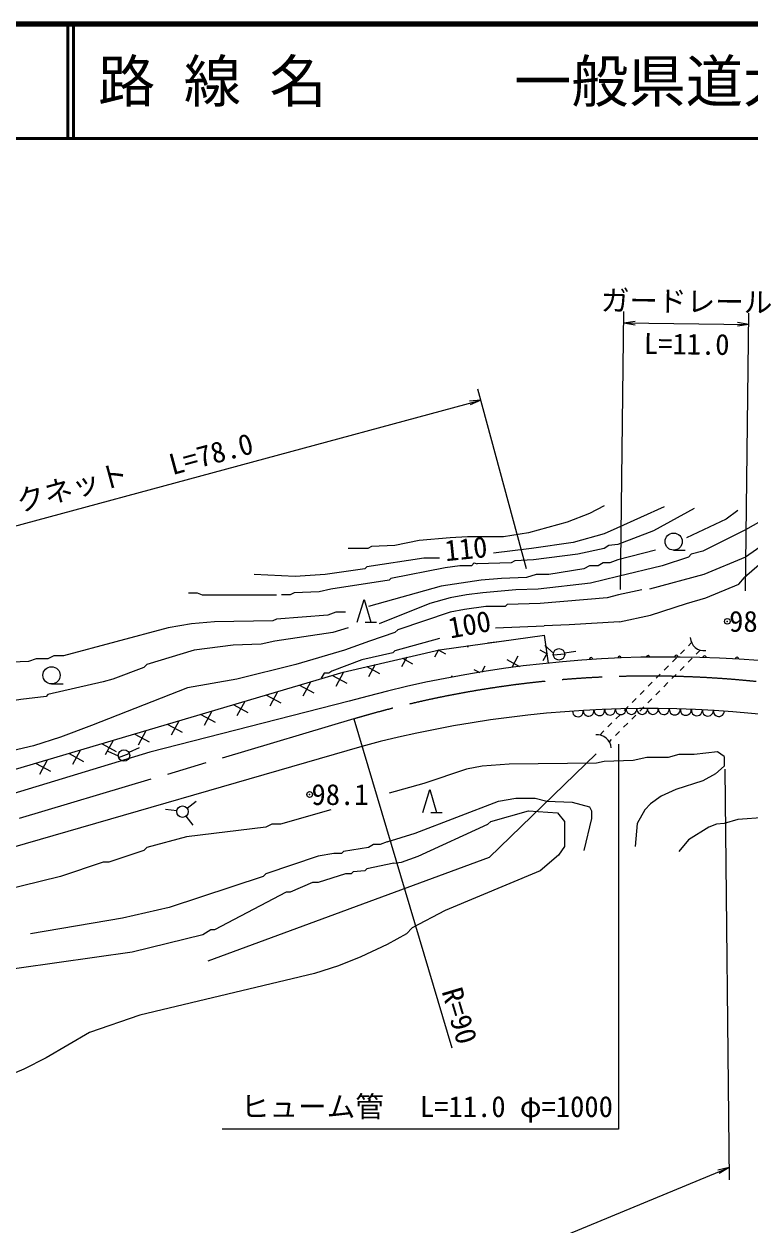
# Model space of a CAD drawing. Units: millimetres, scale not verified. Extents: x 40000 to 680000, y 20000 to 380000.
# Drawn here: x 173916 to 237350, y 274987 to 380000 of the extents above; entities that cross this region are included whole.
import ezdxf
from ezdxf.enums import TextEntityAlignment as Align

# ---------------------------------------------------------------- set-up
doc = ezdxf.new("R2010")
doc.units = ezdxf.units.MM
doc.header["$LTSCALE"] = 1000
doc.header["$PDMODE"] = 32
doc.header["$PDSIZE"] = 500
doc.linetypes.add('CHAIN', pattern=[18.5, 12, -1.5, 3.5, -1.5])
for name, color, linetype, lineweight in [('M-BGD', 7, 'Continuous', 25), ('M-BMK', 2, 'CHAIN', 13), ('M-STR-HTXT', 7, 'Continuous', 13), ('M-TTL', 2, 'Continuous', 140), ('M-TTL-LINE', 7, 'Continuous', 50), ('M-TTL-TXT', 7, 'Continuous', 50)]:
    doc.layers.add(name, color=color, linetype=linetype, lineweight=lineweight)
doc.styles.add('ＭＳ ゴシック', font='')
doc.styles.get('ＭＳ ゴシック').set_extended_font_data('MS Gothic')

# ---------------------------------------------------------------- blocks, each defined once
blk = doc.blocks.new('open_arrow')
at = {"color": 0, "linetype": 'Continuous', "lineweight": -2}
blk.add_lwpolyline([(7.5, 1.25), (0, 0), (7.5, -1.25)], dxfattribs=at)

msp = doc.modelspace()

# ---------------------------------------------------------------- linework, layer by layer
at = {"layer": 'M-BGD'}
for p, q in [((229854, 337792), (225705, 335929)), ((218255, 334151), (214953, 333728)), ((229092, 333982), (225790, 333135)), ((230679, 333993), (231679, 333993)), ((211989, 332627), (210719, 332458)), ((213259, 332881), (213513, 332797)), ((227907, 330511), (225875, 330087)), ((203028, 327684), (203628, 329684)), ((203628, 329684), (204228, 327684)), ((203728, 327684), (204728, 327684)), ((225959, 327717), (221557, 327463)), ((215122, 327209), (219355, 327378)), ((221557, 327463), (219355, 327378)), ((210227, 325292), (219394, 326573)), ((212738, 325643), (212655, 325489)), ((215884, 326023), (214445, 325854)), ((219737, 324121), (219394, 326573)), ((219417, 325644), (220172, 324988)), ((231979, 325641), (232244, 325909)), ((201801, 323338), (210227, 325292)), ((207362, 324628), (206903, 323781)), ((206986, 324541), (207861, 324066)), ((210122, 325268), (209779, 324635)), ((210103, 325264), (210737, 324920)), ((217058, 324710), (216532, 323740)), ((218976, 325279), (219624, 324928)), ((219617, 324978), (219260, 324321)), ((220162, 324848), (221159, 324917)), ((222136, 325147), (221148, 324992)), ((230571, 324221), (230923, 324576)), ((231275, 324931), (231627, 325286)), ((231945, 324187), (232297, 324542)), ((232649, 324897), (233001, 325252)), ((203869, 323817), (204986, 323212)), ((204602, 323987), (204027, 322927)), ((213224, 323572), (213753, 323285)), ((214183, 323856), (213884, 323306)), ((216100, 324426), (217215, 323821)), ((229867, 323511), (230219, 323866)), ((231241, 323477), (231593, 323832)), ((144134, 306216), (201801, 323338)), ((198949, 322463), (198275, 321220)), ((200813, 323399), (200559, 323229)), ((200866, 323032), (202110, 322358)), ((201825, 323317), (201151, 322073)), ((211307, 323002), (211236, 322871)), ((228459, 322091), (228811, 322446)), ((229163, 322801), (229515, 323156)), ((229833, 322056), (230185, 322412)), ((230537, 322767), (230889, 323122)), ((176322, 322302), (177322, 322302)), ((196073, 321609), (195399, 320366)), ((197990, 322178), (199234, 321504)), ((227755, 321381), (228107, 321736)), ((229129, 321346), (229481, 321701)), ((202316, 320777), (184911, 316324)), ((192239, 320471), (193482, 319796)), ((193197, 320755), (192523, 319512)), ((195114, 321324), (196358, 320650)), ((226346, 319960), (226699, 320315)), ((227051, 320670), (227403, 321026)), ((228425, 320636), (228777, 320991)), ((189363, 319617), (190606, 318943)), ((190321, 319901), (189647, 318658)), ((225642, 319250), (225994, 319605)), ((227017, 319216), (227369, 319571)), ((227721, 319926), (228073, 320281)), ((184569, 318194), (183895, 316950)), ((186487, 318763), (187730, 318089)), ((187445, 319047), (186771, 317804)), ((224938, 318540), (225290, 318895)), ((226313, 318506), (226665, 318861)), ((181694, 317340), (181020, 316096)), ((183611, 317909), (184854, 317235)), ((224234, 317830), (224586, 318185)), ((225062, 317245), (225256, 317441)), ((225609, 317796), (225961, 318151)), ((184911, 316324), (144778, 304136)), ((203444, 316839), (151881, 301899)), ((177859, 316201), (179102, 315527)), ((178818, 316486), (178144, 315243)), ((180735, 317055), (181978, 316381)), ((181239, 316418), (182149, 316004)), ((182180, 315867), (183116, 316218)), ((183987, 316717), (183084, 316287)), ((223915, 316192), (214570, 307122)), ((174983, 315347), (176226, 314673)), ((175942, 315632), (175268, 314389)), ((235103, 315948), (235103, 315101)), ((208763, 311054), (209363, 313054)), ((209363, 313054), (209963, 311054)), ((188158, 311434), (188953, 312041)), ((187265, 311197), (186274, 311330)), ((209463, 311054), (210463, 311054)), ((188064, 310733), (188672, 309939)), ((214570, 307122), (189971, 298052))]:
    msp.add_line(p, q, dxfattribs=at)
for points in [[(224605, 337877), (223335, 337199), (221387, 336437), (218001, 335506)], [(232479, 337623), (228923, 335675), (225790, 334490)], [(236289, 337453), (235273, 336691), (231801, 335083)], [(240099, 337707), (240099, 337538), (236966, 335760)], [(241284, 336268), (240776, 336183), (240607, 335929), (236966, 333389)], [(218001, 335506), (215799, 335167), (212667, 335167), (211143, 335083), (208433, 334829), (206317, 334405), (204285, 334321), (203946, 334151), (202253, 334151)], [(225705, 335929), (224605, 335421), (221895, 334659), (218255, 334151)], [(236966, 335760), (233241, 333897), (232225, 333643), (231971, 333389), (229685, 332627), (225790, 331696)], [(225790, 334490), (225028, 334405), (224605, 334151), (222319, 333643), (218424, 333135)], [(241115, 334829), (239845, 334405), (238829, 333643), (238151, 332712), (236881, 331611)], [(210211, 333305), (208857, 333305), (203861, 332543), (203692, 332373), (200221, 331865), (197596, 331696), (194040, 331865)], [(218424, 333135), (216815, 333051), (216477, 332881), (213513, 332797)], [(225790, 333135), (225113, 332881), (224520, 332881), (224097, 332627), (223335, 332627), (222827, 332373), (219779, 331865), (218678, 331865)], [(236966, 333389), (233325, 331865), (228584, 330595)], [(210719, 332458), (205978, 331527), (205809, 331357), (200729, 330595), (199713, 330341), (197511, 330257), (197173, 330087), (196411, 330087)], [(218678, 331865), (217831, 331611), (215630, 331527), (213852, 331357), (210381, 330849), (204031, 329071)], [(213259, 332881), (213005, 332627), (211989, 332627)], [(225790, 331696), (223419, 331103), (218847, 330595)], [(225959, 327717), (228669, 328309), (231801, 329325), (233495, 329833), (236373, 331019), (236881, 331611)], [(188283, 330257), (189045, 330257), (189468, 330087), (195987, 330087)], [(218847, 330595), (216900, 330511), (214021, 330257), (212582, 330087), (211143, 329833), (209365, 329325), (204962, 327547)], [(225875, 330087), (224859, 329833), (219017, 329325)], [(219017, 329325), (216138, 329241), (215969, 329071), (214275, 329071), (212413, 328817), (211143, 328563), (206571, 327039), (206317, 326785), (204115, 326023), (201914, 325261), (197681, 323991), (192516, 322721), (188198, 321959), (179816, 318657), (177107, 317641), (174736, 316879), (169233, 315609), (165253, 315271), (163475, 315101), (160258, 314339), (158565, 313323)], [(201999, 328563), (201152, 328563), (200475, 328309), (195987, 327971), (195649, 327801), (190569, 327717), (188537, 327547), (186505, 327209), (177361, 324753), (176514, 324753), (176006, 324499), (174990, 324499), (174313, 324245), (172111, 324161), (171773, 323991), (167285, 324245)], [(202253, 327209), (200898, 326785), (195818, 326023), (194633, 325769), (192177, 325685), (188791, 325261), (184642, 323991), (184388, 323737), (181679, 322721), (180832, 322467), (176006, 321367), (175837, 321197), (173635, 320943), (167201, 319927), (165507, 319419)], [(210211, 326277), (206317, 325177), (206147, 325007), (203438, 324415), (200813, 323399)], [(200559, 323229), (200136, 323229), (199882, 322806)], [(235103, 315948), (234511, 316371), (232479, 316117), (231124, 316117), (230193, 315863), (228330, 315863), (227145, 315609), (224605, 315525)], [(224605, 315525), (223927, 315355), (216307, 315271), (213937, 315101), (212582, 314847), (208857, 313577), (205809, 312731)], [(235103, 315101), (234341, 314424), (233241, 313831), (230870, 313069), (229600, 312477), (228669, 311799), (228161, 311291), (227483, 310106), (227314, 308074)], [(245009, 314847), (245009, 314085), (244840, 313662), (243062, 311969), (241115, 310783), (236289, 310445), (235103, 310106)], [(205639, 308497), (208095, 309259), (215376, 312053), (216900, 312307), (218593, 312307), (219609, 312053), (221811, 311969), (223335, 311545), (223504, 311207), (223504, 310529), (222827, 307735)], [(200729, 311291), (196326, 310021), (195564, 310021), (195056, 309767), (188113, 308921), (184642, 307989), (184388, 307735), (182102, 306973), (181340, 306719), (180832, 306719), (177107, 305449), (164999, 302486), (162459, 301724), (159327, 300454), (156279, 299184), (151791, 297660), (147643, 296221), (143409, 294273)], [(206232, 306635), (206909, 306719), (208349, 307227), (214445, 310021), (214699, 310275), (218001, 311207), (220541, 311037), (221133, 310275), (221133, 308074), (220625, 307312), (219017, 305957), (210719, 302486), (207841, 300962)], [(235103, 310106), (234426, 310021), (233749, 309767), (231971, 308667), (231124, 307651)], [(205639, 308497), (205047, 308243), (204454, 308243), (204031, 307989), (201829, 307651), (201660, 307481), (200983, 307481), (199628, 307227), (195056, 305703), (194802, 305449), (186589, 302740), (182525, 301809), (174482, 300454)], [(206232, 306635), (203861, 306127), (203692, 305957), (202676, 305873), (202507, 305703), (201999, 305703), (199628, 304941), (199120, 304941), (197173, 304095), (196834, 304095), (190569, 300793), (190230, 300793), (189553, 300369), (183372, 298845), (170164, 296983), (167539, 296221), (165338, 295459), (158988, 292411), (158819, 292157), (155517, 290463), (147812, 287839), (145526, 286738)], [(207841, 300962), (207333, 300454), (205639, 299523), (203353, 298422), (201406, 297660), (199289, 296983), (184049, 293342), (179647, 291818), (175837, 289617), (173889, 288601), (172027, 287839), (170587, 287500), (167793, 287246), (166354, 286907), (165338, 286484), (164745, 286145), (161613, 283267), (160766, 281997), (159750, 280727), (157125, 278610), (155855, 278102), (150521, 277340), (148489, 276747)]]:
    msp.add_lwpolyline(points, dxfattribs=at)
for centre, radius in [((230679, 334743), 750), ((220660, 324882), 500), ((176322, 323052), 750), ((182648, 316042), 500), ((187761, 311131), 500)]:
    msp.add_circle(centre, radius, dxfattribs=at)
for centre, radius, start, end in [((233350, 326419), 1218, 183.04575, 276.22518), ((230136, 222881), 101772, 74.8102, 105.86399), ((223471, 324444), 150, 0.37533, 187.1344), ((225947, 324566), 150, 2.60151, 182.11673), ((228444, 324626), 150, 5.96076, 175.94489), ((230922, 324654), 150, 358.02507, 181.08983), ((233384, 324602), 150, 358.02507, 178.31664), ((236217, 324473), 150, 356.18593, 176.9636), ((228465, 223698), 96443, 73.92389, 105.03712), ((222318, 319900), 469, 178.29443, 9.018), ((223253, 319946), 469, 176.60678, 9.59326), ((224187, 319992), 469, 176.0356, 9.05193), ((225122, 320038), 469, 176.5811, 7.39403), ((226057, 320084), 469, 178.2371, 4.62594), ((226992, 320108), 470, 178.36991, 3.38112), ((227931, 320108), 470, 176.59384, 4.04113), ((228870, 320108), 470, 175.93351, 3.58527), ((229820, 320102), 482, 175.77232, 2.6175), ((230782, 320068), 482, 173.30442, 3.94151), ((231744, 320033), 482, 171.98175, 4.12002), ((232707, 320001), 483, 172.00114, 2.92506), ((233668, 319965), 482, 172.8047, 1.03826), ((234629, 319931), 482, 174.89826, 357.77176), ((224009, 316633), 1218, 3.04575, 96.22518)]:
    msp.add_arc(centre, radius, start, end, dxfattribs=at)
for p in [(235371, 327770), (198874, 312628)]:
    msp.add_point(p, dxfattribs=at)
at = {"layer": 'M-BMK'}
msp.add_line((202732, 319235), (166736, 308522), dxfattribs=at)
msp.add_arc((228543, 232235), 90748, 72.39695, 106.52446, dxfattribs=at)
at = {"layer": 'M-STR-HTXT'}
for p, q in [((226035, 330567), (226342, 354863)), ((226330, 353863), (227332, 354017)), ((237252, 353725), (236254, 353904)), ((236957, 330429), (237264, 354724)), ((226330, 353863), (237252, 353725)), ((226330, 353863), (227327, 353683)), ((237252, 353725), (236250, 353571)), ((217827, 332365), (213575, 348085)), ((138576, 326762), (213836, 347119)), ((213836, 347119), (212828, 347019)), ((213836, 347119), (212915, 346697)), ((202732, 319235), (211290, 290482)), ((235156, 314843), (235536, 278944)), ((151242, 245104), (235525, 280019)), ((235525, 280019), (234537, 279791)), ((235525, 280019), (234665, 279483))]:
    msp.add_line(p, q, dxfattribs=at)
msp.add_lwpolyline([(225859, 317026), (225859, 283374), (191232, 283374)], dxfattribs=at)
at = {"layer": 'M-TTL'}
msp.add_line((680000, 380000), (40000, 380000), dxfattribs=at)
at = {"layer": 'M-TTL-LINE'}
for p, q in [((177750, 380000), (177750, 370000)), ((178250, 380000), (178250, 370000)), ((40000, 370000), (680000, 370000))]:
    msp.add_line(p, q, dxfattribs=at)

# ---------------------------------------------------------------- block references
at = {"layer": 'M-STR-HTXT', "rotation": 270}
msp.add_blockref('open_arrow', (225859, 317026), dxfattribs=at)

# ---------------------------------------------------------------- texts
at = {"layer": 'M-BGD', "style": 'ＭＳ ゴシック'}
for s, rotation, p in [('110', 5.768, (212679, 332666)), ('100', 10.513, (213110, 326066))]:
    msp.add_text(s, height=1833, rotation=rotation, dxfattribs=at).set_placement(p, align=Align.BOTTOM_CENTER)
for s, p in [('98.6', (235531, 327770)), ('98.1', (199034, 312628))]:
    msp.add_text(s, height=1833, dxfattribs=at).set_placement(p, align=Align.MIDDLE_LEFT)
at = {"layer": 'M-STR-HTXT', "style": 'ＭＳ ゴシック'}
for s, rotation, p in [('ガードレール', 359.276, (231797, 354294)), ('L=11.0', 359.276, (231806, 350558)), ('L=78.0', 15.136, (190639, 340996)), ('ロックネット', 15.136, (176076, 337424))]:
    msp.add_text(s, height=1833, rotation=rotation, dxfattribs=at).set_placement(p, align=Align.BOTTOM_CENTER)
msp.add_text('R=90', height=1833, rotation=286.56, dxfattribs=at).set_placement((211290, 290482), align=Align.BOTTOM_RIGHT)
for s, p in [('ヒューム管', (199110, 283874)), ('L=11.0 φ=1000', (216945, 283874))]:
    msp.add_text(s, height=1833, dxfattribs=at).set_placement(p, align=Align.BOTTOM_CENTER)
at = {"layer": 'M-TTL-TXT', "style": 'ＭＳ ゴシック'}
for s, p in [('路 線 名', (180380, 375000)), ('一般県道大河内地吉線', (216734, 375000))]:
    msp.add_text(s, height=3666, dxfattribs=at).set_placement(p, align=Align.MIDDLE_LEFT)

doc.saveas('drawing.dxf')
